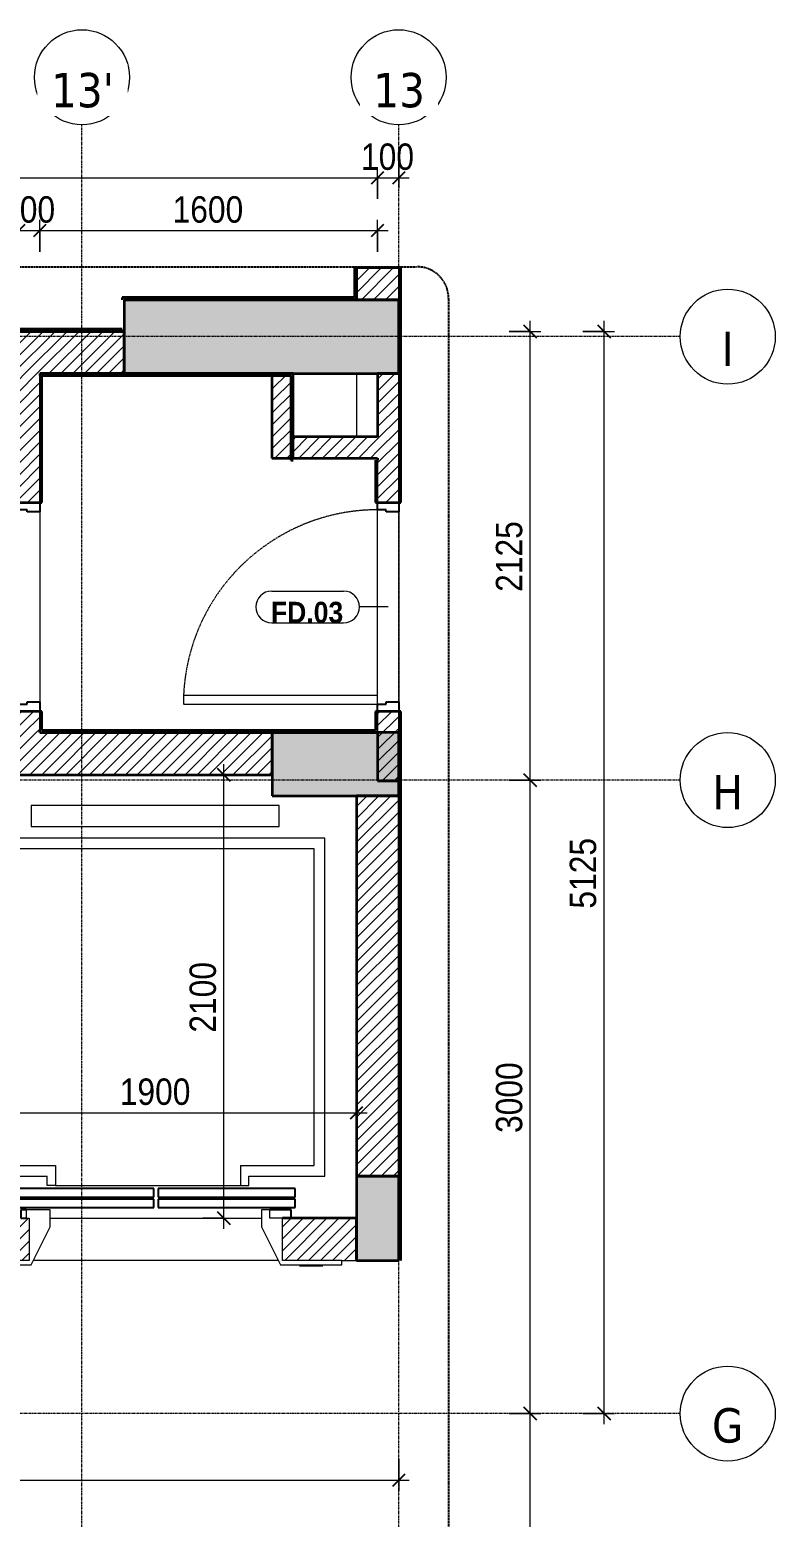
# Model space of a CAD drawing. Header units: millimetres. Extents: x 110757 to 149279, y 2002 to 54990.
# Drawn here: x 123231 to 126762, y 47946 to 54990 of the extents above; entities that cross this region are included whole.
import ezdxf

# ---------------------------------------------------------------- set-up
doc = ezdxf.new("R2010")
doc.units = ezdxf.units.MM
for name, pattern in [('Dash - Tight', [4.5, 3, -1.5]), ('Grid Line', [22.225, 12.7, -3.175, 3.175, -3.175]), ('Hidden', [7.14375, 4.7625, -2.38125])]:
    doc.linetypes.add(name, pattern=pattern)
for name, color, linetype, lineweight in [('0-2', 10, 'Continuous', 5), ('A-ANNO-DIMS', 211, 'Continuous', 9), ('A-ANNO-DIMS-50', 211, 'Continuous', 9), ('A-DETL-GENF-1', 92, 'Dash - Tight', 18), ('A-DETL-GENF-2', 92, 'Hidden', 25), ('A-DOOR', 31, 'Continuous', 18), ('A-DOOR-1', 31, 'Continuous', 25), ('A-DOOR-FRAM', 31, 'Continuous', 25), ('A-DOOR-IDEN', 31, 'Continuous', 9), ('A-FLOR', 192, 'Continuous', 18), ('A-FLOR-1', 250, 'Continuous', 18), ('A-WALL', 113, 'Continuous', 18), ('A-WALL-1', 113, 'Continuous', 35), ('A-WALL-PATT-1', 111, 'Continuous', 18), ('A-WALL-PATT-2', 250, 'Continuous', 18), ('I-WALL-1', 7, 'Continuous', 35), ('I-WALL-2', 2, 'Continuous', 35), ('S-COLS-1', 9, 'Continuous', 5), ('S-COLS-2', 7, 'Continuous', 35), ('S-GRID-1', 1, 'Grid Line', 9), ('S-GRID-IDEN', 1, 'Continuous', 9)]:
    doc.layers.add(name, color=color, linetype=linetype, lineweight=lineweight)
doc.styles.add('Arial_B', font='arialbd.ttf', dxfattribs={"width": 0.9, "height": 100})
doc.styles.add('Tahoma_B', font='tahomabd.ttf', dxfattribs={"height": 162.5})
doc.styles.add('UTM Avo', font='', dxfattribs={"width": 0.9, "height": 125})
doc.styles.get('UTM Avo').set_extended_font_data('UTM Avo')
doc.dimstyles.new('1_Dim_chi_tiet_2_5', dxfattribs={"dimscale": 304.8, "dimtxt": 124.912619, "dimasz": 0.19685, "dimexe": 0.164042, "dimexo": 0.0625, "dimgap": 0.016404, "dimtad": 1, "dimdec": 0, "dimrnd": 5, "dimzin": 0, "dimdsep": 46, "dimtxsty": 'UTM Avo', "dimblk1": 'OBLIQUE', "dimblk2": 'OBLIQUE', "dimsah": 1, "dimcen": 0.09, "dimdle": 0.164042, "dimazin": 0, "dimtfac": 1, "dimtdec": 4, "dimtix": 1, "dimtmove": 0, "dimatfit": 3, "dimfxl": 0.328084, "dimfxlon": 1, "dimtvp": 1, "dimtolj": 1, "dimtzin": 0, "dimarcsym": 2})
pattern_1 = [(45, (0, 0), (-26.516504, 26.516504), [])]
pattern_2 = [(45, (8525.727, 0), (-28.284271, 28.284271), [])]
pattern_3 = [(45, (8525.727, 0), (-26.516504, 26.516504), [])]

# ---------------------------------------------------------------- blocks, each defined once
blk = doc.blocks.new('NCV_TKTC_KET CAU_rvt-2-TKCS_THANG MÁY TM3 - MẶT BẰNG TẦNG 1')
at = {"layer": 'S-COLS-1'}
for points in [[(116452.6, 53361.9), (116452.6, 53711.9), (115152.6, 53711.9), (115152.6, 53361.9), (115925.8, 53361.9)], [(116452.6, 51361.9), (116452.6, 51661.9), (115852.6, 51661.9), (115852.6, 51361.9), (115925.8, 51361.9)], [(116452.6, 49161.9), (116452.6, 49561.9), (116252.6, 49561.9), (116252.6, 49161.9)]]:
    blk.add_hatch(color=256, dxfattribs=at).paths.add_polyline_path(points)
at = {"layer": 'S-COLS-2'}
for p, q in [((116452.6, 53711.9), (115152.6, 53711.9)), ((115152.6, 53711.9), (115152.6, 53361.9)), ((116452.6, 53361.9), (116452.6, 53711.9)), ((115152.6, 53361.9), (116452.6, 53361.9)), ((115852.6, 51661.9), (115852.6, 51361.9)), ((116452.6, 51661.9), (115852.6, 51661.9)), ((116452.6, 51361.9), (116452.6, 51661.9)), ((115852.6, 51361.9), (116452.6, 51361.9)), ((116452.6, 49561.9), (116252.6, 49561.9)), ((116252.6, 49561.9), (116252.6, 49161.9)), ((116452.6, 49161.9), (116452.6, 49561.9)), ((116252.6, 49161.9), (116452.6, 49161.9))]:
    blk.add_line(p, q, dxfattribs=at)
blk = doc.blocks.new('NCV_TKTC_TANG 1_rvt-2-TKCS_THANG MÁY TM3 - MẶT BẰNG TẦNG 1')
at = {"layer": 'A-WALL-PATT-2'}
h = blk.add_hatch(dxfattribs=at)
h.set_pattern_fill('FP_3', color=256, style=0, pattern_type=2)
h.set_pattern_definition(pattern_1)
h.paths.add_polyline_path([(116252.6, 53711.9), (116252.6, 53861.9), (116242.6, 53861.9), (116242.6, 53711.9)])
h = blk.add_hatch(dxfattribs=at)
h.set_pattern_fill('FP_3', color=256, style=0, pattern_type=2)
h.set_pattern_definition(pattern_1)
h.paths.add_polyline_path([(116242.6, 53711.9), (116242.6, 53721.9), (115142.6, 53721.9), (115142.6, 53711.9), (115925.8, 53711.9)])
h = blk.add_hatch(dxfattribs=at)
h.set_pattern_fill('FP_3', color=256, style=0, pattern_type=2)
h.set_pattern_definition(pattern_1)
h.paths.add_polyline_path([(115152.6, 53561.9), (115152.6, 53571.9), (112042.6, 53571.9), (112042.6, 53561.9), (114221.4, 53561.9)])
h = blk.add_hatch(dxfattribs=at)
h.set_pattern_fill('FP_3', color=256, style=0, pattern_type=2)
h.set_pattern_definition(pattern_1)
h.paths.add_polyline_path([(112042.6, 53511.9), (112042.6, 53521.9), (111852.6, 53521.9), (111852.6, 53511.9)])
at = {"layer": 'A-FLOR-1'}
for p, q in [((116252.6, 53861.9), (116252.6, 53867.8)), ((112052.6, 53511.9), (112052.6, 53561.9))]:
    blk.add_line(p, q, dxfattribs=at)
at = {"layer": 'I-WALL-1'}
for p, q in [((116252.6, 53861.9), (116242.6, 53861.9)), ((116242.6, 53861.9), (116242.6, 53721.9)), ((116252.6, 53711.9), (116252.6, 53861.9)), ((116242.6, 53721.9), (115142.6, 53721.9)), ((115142.6, 53721.9), (115142.6, 53711.9)), ((115152.6, 53711.9), (116242.6, 53711.9)), ((116242.6, 53711.9), (116252.6, 53711.9)), ((115142.6, 53571.9), (112042.6, 53571.9)), ((112042.6, 53571.9), (112042.6, 53561.9)), ((112052.6, 53561.9), (115152.6, 53561.9)), ((115152.6, 53561.9), (115152.6, 53571.9)), ((112042.6, 53521.9), (111852.6, 53521.9)), ((111852.6, 53511.9), (112042.6, 53511.9))]:
    blk.add_line(p, q, dxfattribs=at)
blk = doc.blocks.new('FD_05 - FD_05-1000x2200mm-835433-TKCS_THANG MÁY TM3 - MẶT BẰNG TẦNG 1')
at = {"layer": 'A-DOOR-FRAM'}
for p, q in [((539.1, 100), (545, 100)), ((545, 100), (545, -100)), ((545, -100), (539.1, -100))]:
    blk.add_line(p, q, dxfattribs=at)
blk = doc.blocks.new('FD_02 - FD_03 - FD_03-KY THUAT-900x2200mm-801877-TKCS_THANG MÁY TM3 - MẶT BẰNG TẦNG 1')
at = {"layer": 'A-DETL-GENF-1'}
for p, q in [((460, -50), (420, -50)), ((420, -50), (420, -970)), ((460, -970), (460, -50)), ((420, -970), (460, -970))]:
    blk.add_line(p, q, dxfattribs=at)
blk.add_arc((460, -50), 920, 180, 267.50809, dxfattribs=at)
at = {"layer": 'A-DOOR-FRAM'}
for p, q in [((-495, 50), (-450, 50)), ((-495, -50), (-495, 50)), ((-450, 50), (-450, -10)), ((450, 50), (495, 50)), ((450, -10), (450, 50)), ((495, 50), (495, -50)), ((-460, -50), (-495, -50)), ((-450, -10), (-460, -10)), ((-460, -10), (-460, -50)), ((460, -10), (450, -10)), ((460, -50), (460, -10)), ((495, -50), (460, -50))]:
    blk.add_line(p, q, dxfattribs=at)
blk = doc.blocks.new('Thang may HIEN - Dài x Rộng - 2000x2000-2402764-TKCS_THANG MÁY TM3 - MẶT BẰNG TẦNG 1')
at = {"layer": 'A-DOOR'}
for p, q in [((-590, 120), (-880, 120)), ((-880, 120), (-880, 100)), ((-880, 100), (-600, 100)), ((-600, 100), (-600, -100)), ((-500, -60), (-590, 120)), ((590, 120), (500, -60)), ((880, 120), (590, 120)), ((600, -100), (600, 100)), ((600, 100), (880, 100)), ((880, 100), (880, 120)), ((-500, -140), (-500, -60)), ((500, -60), (500, -140)), ((-600, -100), (-540, -100)), ((-540, -100), (-540, -140)), ((-540, -140), (-500, -140)), ((500, -140), (615, -140)), ((615, -100), (600, -100)), ((615, -140), (615, -100)), ((-660, -190.4), (-660, -150.4)), ((-660, -150.4), (-10, -150.4)), ((-10, -190.4), (-660, -190.4)), ((-10, -200.4), (-660, -200.4)), ((-660, -200.4), (-660, -240.4)), ((-10, -150.4), (-10, -190.4)), ((-10, -240.4), (-10, -200.4)), ((660, -150.4), (10, -150.4)), ((10, -150.4), (10, -190.4)), ((10, -190.4), (660, -190.4)), ((10, -200.4), (10, -240.4)), ((660, -200.4), (10, -200.4)), ((660, -190.4), (660, -150.4)), ((660, -240.4), (660, -200.4)), ((-660, -240.4), (-10, -240.4)), ((-440, -255), (-440, -300)), ((-400, -255), (-440, -255)), ((475, -255), (-400, -255)), ((-400, -350), (-400, -255)), ((10, -240.4), (660, -240.4)), ((475, -255), (515, -255)), ((475, -350), (475, -255)), ((515, -255), (515, -300)), ((-440, -300), (-800, -300)), ((-800, -300), (-800, -1900)), ((-400, -350), (-750, -350)), ((-750, -350), (-750, -1850)), ((750, -350), (475, -350)), ((800, -300), (515, -300)), ((750, -1850), (750, -350)), ((800, -1900), (800, -300)), ((-800, -1900), (800, -1900)), ((-750, -1850), (750, -1850)), ((590.8, -1955.4), (-584.2, -1955.4)), ((-584.2, -1955.4), (-584.2, -2055.4)), ((590.8, -2055.4), (590.8, -1955.4)), ((-584.2, -2055.4), (590.8, -2055.4))]:
    blk.add_line(p, q, dxfattribs=at)
at = {"layer": 'A-DOOR-1'}
for p, q in [((-680, 124), (-790, 124)), ((-790, 124), (-790, 120)), ((-680, 120), (-680, 124)), ((-600, -100), (-640, -100)), ((-640, -100), (-640, -140)), ((-640, -140), (-540, -140)), ((640, -100), (615, -100)), ((615, -140), (640, -140)), ((640, -140), (640, -100)), ((-10, -150.4), (-660, -150.4)), ((-660, -150.4), (-660, -190.4)), ((-660, -190.4), (-10, -190.4)), ((-10, -200.4), (-660, -200.4)), ((-660, -200.4), (-660, -240.4)), ((-10, -190.4), (-10, -150.4)), ((-10, -240.4), (-10, -200.4)), ((10, -150.4), (10, -190.4)), ((660, -150.4), (10, -150.4)), ((10, -190.4), (660, -190.4)), ((10, -200.4), (10, -240.4)), ((660, -200.4), (10, -200.4)), ((660, -190.4), (660, -150.4)), ((660, -240.4), (660, -200.4)), ((-660, -240.4), (-10, -240.4)), ((10, -240.4), (660, -240.4))]:
    blk.add_line(p, q, dxfattribs=at)
blk = doc.blocks.new('BORDER VIEW - BORDER VIEW-2485195-TKCS_THANG MÁY TM3 - MẶT BẰNG TẦNG 1')
at = {"layer": 'A-DETL-GENF-2'}
for p, q in [((150, 9830.9), (4686.4, 9830.9)), ((4836.4, 9680.9), (4836.4, 150))]:
    blk.add_line(p, q, dxfattribs=at)
blk.add_arc((4686.4, 9680.9), 150, 360, 90, dxfattribs=at)
blk = doc.blocks.new('Grid - M_Grid Head - Circle-353313-TKCS_THANG MÁY TM3 - MẶT BẰNG TẦNG 1')
at = {"layer": 'S-GRID-IDEN'}
blk.add_circle((0, 0), 4.5, dxfattribs=at)
blk = doc.blocks.new('DIMBLOCK35-TKCS_THANG MÁY TM3 - MẶT BẰNG TẦNG 1')
at = {"layer": 'A-ANNO-DIMS-50', "lineweight": 25}
for p, q in [((125600.9, 48436.9), (125570.9, 48466.9)), ((125600.9, 48436.9), (125630.9, 48406.9)), ((125600.9, 44536.9), (125570.9, 44566.9)), ((125600.9, 44536.9), (125630.9, 44506.9))]:
    blk.add_line(p, q, dxfattribs=at)
at = {"layer": 'A-ANNO-DIMS-50'}
for p, q in [((125500.9, 48436.9), (125650.9, 48436.9)), ((125600.9, 48436.9), (125500.9, 48436.9)), ((125600.9, 44486.9), (125600.9, 48436.9)), ((125500.9, 44536.9), (125650.9, 44536.9)), ((125600.9, 44536.9), (125500.9, 44536.9))]:
    blk.add_line(p, q, dxfattribs=at)
at = {"layer": 'A-ANNO-DIMS-50', "color": 0, "insert": (125438.5, 46315.8), "char_height": 125, "width": 410.824, "attachment_point": 1, "rotation": 90, "line_spacing_factor": 1.110334, "style": 'UTM Avo'}
blk.add_mtext('3900', dxfattribs=at)
blk = doc.blocks.new('_Oblique')
at = {"color": 0, "linetype": 'ByBlock', "lineweight": -2}
blk.add_line((-0.5, -0.5), (0.5, 0.5), dxfattribs=at)
blk = doc.blocks.new('DIMBLOCK36-TKCS_THANG MÁY TM3 - MẶT BẰNG TẦNG 1')
at = {"layer": 'A-ANNO-DIMS-50'}
for p, q in [((125500.9, 51436.9), (125650.9, 51436.9)), ((125600.9, 51436.9), (125500.9, 51436.9)), ((125600.9, 48436.9), (125600.9, 51436.9)), ((125500.9, 48436.9), (125650.9, 48436.9)), ((125600.9, 48436.9), (125500.9, 48436.9))]:
    blk.add_line(p, q, dxfattribs=at)
at = {"layer": 'A-ANNO-DIMS-50', "lineweight": 25}
for p, q in [((125600.9, 51436.9), (125570.9, 51466.9)), ((125600.9, 51436.9), (125630.9, 51406.9)), ((125600.9, 48436.9), (125570.9, 48466.9)), ((125600.9, 48436.9), (125630.9, 48406.9))]:
    blk.add_line(p, q, dxfattribs=at)
at = {"layer": 'A-ANNO-DIMS-50', "color": 0, "insert": (125438.5, 49765.8), "char_height": 125, "width": 410.824, "attachment_point": 1, "rotation": 90, "line_spacing_factor": 1.110334, "style": 'UTM Avo'}
blk.add_mtext('3000', dxfattribs=at)
blk = doc.blocks.new('DIMBLOCK37-TKCS_THANG MÁY TM3 - MẶT BẰNG TẦNG 1')
at = {"layer": 'A-ANNO-DIMS-50'}
for p, q in [((125600.9, 51436.9), (125600.9, 53611.9)), ((125500.9, 53561.9), (125650.9, 53561.9)), ((125600.9, 53561.9), (125500.9, 53561.9)), ((125500.9, 51436.9), (125650.9, 51436.9)), ((125600.9, 51436.9), (125500.9, 51436.9))]:
    blk.add_line(p, q, dxfattribs=at)
at = {"layer": 'A-ANNO-DIMS-50', "lineweight": 25}
for p, q in [((125600.9, 53561.9), (125570.9, 53591.9)), ((125600.9, 53561.9), (125630.9, 53531.9)), ((125600.9, 51436.9), (125570.9, 51466.9)), ((125600.9, 51436.9), (125630.9, 51406.9))]:
    blk.add_line(p, q, dxfattribs=at)
at = {"layer": 'A-ANNO-DIMS-50', "color": 0, "insert": (125438.5, 52328.3), "char_height": 125, "width": 410.824, "attachment_point": 1, "rotation": 90, "line_spacing_factor": 1.110334, "style": 'UTM Avo'}
blk.add_mtext('2125', dxfattribs=at)
blk = doc.blocks.new('DIMBLOCK38-TKCS_THANG MÁY TM3 - MẶT BẰNG TẦNG 1')
at = {"layer": 'A-ANNO-DIMS-50'}
for p, q in [((125950.9, 48386.9), (125950.9, 53611.9)), ((125850.9, 53561.9), (126000.9, 53561.9)), ((125950.9, 53561.9), (125850.9, 53561.9)), ((125850.9, 48436.9), (126000.9, 48436.9)), ((125950.9, 48436.9), (125850.9, 48436.9))]:
    blk.add_line(p, q, dxfattribs=at)
at = {"layer": 'A-ANNO-DIMS-50', "lineweight": 25}
for p, q in [((125950.9, 53561.9), (125920.9, 53591.9)), ((125950.9, 53561.9), (125980.9, 53531.9)), ((125950.9, 48436.9), (125920.9, 48466.9)), ((125950.9, 48436.9), (125980.9, 48406.9))]:
    blk.add_line(p, q, dxfattribs=at)
at = {"layer": 'A-ANNO-DIMS-50', "color": 0, "insert": (125788.5, 50828.3), "char_height": 125, "width": 410.824, "attachment_point": 1, "rotation": 90, "line_spacing_factor": 1.110334, "style": 'UTM Avo'}
blk.add_mtext('5125', dxfattribs=at)
blk = doc.blocks.new('DIMBLOCK43-TKCS_THANG MÁY TM3 - MẶT BẰNG TẦNG 1')
at = {"layer": 'A-ANNO-DIMS-50'}
for p, q in [((120578.4, 48221.4), (120578.4, 48071.4)), ((120578.4, 48121.4), (120578.4, 48221.4)), ((124978.3, 48221.4), (124978.3, 48071.4)), ((124978.3, 48121.4), (124978.3, 48221.4)), ((120528.4, 48121.4), (125028.3, 48121.4))]:
    blk.add_line(p, q, dxfattribs=at)
at = {"layer": 'A-ANNO-DIMS-50', "lineweight": 25}
for p, q in [((120578.4, 48121.4), (120548.4, 48091.4)), ((120578.4, 48121.4), (120608.4, 48151.4)), ((124978.3, 48121.4), (124948.3, 48091.4)), ((124978.3, 48121.4), (125008.3, 48151.4))]:
    blk.add_line(p, q, dxfattribs=at)
at = {"layer": 'A-ANNO-DIMS-50', "color": 0, "insert": (122607.2, 48283.8), "char_height": 125, "width": 410.824, "attachment_point": 1, "line_spacing_factor": 1.110334, "style": 'UTM Avo'}
blk.add_mtext('4400', dxfattribs=at)
blk = doc.blocks.new('STN_Door Tag - STN_Door Tag-1788670-TKCS_THANG MÁY TM3 - MẶT BẰNG TẦNG 1')
at = {"layer": 'A-DOOR-IDEN'}
for p, q in [((-3.37, 1.49), (3.43, 1.49)), ((-3.37, -1.52), (3.43, -1.52))]:
    blk.add_line(p, q, dxfattribs=at)
for centre, start, end in [((-3.37, -0.01), 90, 270), ((3.43, -0.01), 270, 90)]:
    blk.add_arc(centre, 1.51, start, end, dxfattribs=at)
blk = doc.blocks.new('DIMBLOCK45-TKCS_THANG MÁY TM3 - MẶT BẰNG TẦNG 1')
at = {"layer": 'A-ANNO-DIMS-50'}
for p, q in [((122878.3, 49961.6), (122878.3, 49811.6)), ((122878.3, 49861.6), (122878.3, 49961.6)), ((124778.4, 49961.6), (124778.4, 49811.6)), ((124778.4, 49861.6), (124778.4, 49961.6)), ((122828.3, 49861.6), (124828.4, 49861.6))]:
    blk.add_line(p, q, dxfattribs=at)
at = {"layer": 'A-ANNO-DIMS-50', "lineweight": 25}
for p, q in [((122878.3, 49861.6), (122908.3, 49891.6)), ((124778.4, 49861.6), (124808.4, 49891.6)), ((122878.3, 49861.6), (122848.3, 49831.6)), ((124778.4, 49861.6), (124748.4, 49831.6))]:
    blk.add_line(p, q, dxfattribs=at)
at = {"layer": 'A-ANNO-DIMS-50', "color": 0, "insert": (123657.2, 50024), "char_height": 125, "width": 410.824, "attachment_point": 1, "line_spacing_factor": 1.110334, "style": 'UTM Avo'}
blk.add_mtext('1900', dxfattribs=at)
blk = doc.blocks.new('DIMBLOCK47-TKCS_THANG MÁY TM3 - MẶT BẰNG TẦNG 1')
at = {"layer": 'A-ANNO-DIMS-50'}
for p, q in [((120778.4, 54189.2), (120778.4, 54339.2)), ((124878.4, 54189.2), (124878.4, 54339.2)), ((120778.4, 54289.2), (124878.4, 54289.2)), ((120778.4, 54289.2), (120778.4, 54189.2)), ((124878.4, 54289.2), (124878.4, 54189.2))]:
    blk.add_line(p, q, dxfattribs=at)
at = {"layer": 'A-ANNO-DIMS-50', "lineweight": 25}
for p, q in [((120778.4, 54289.2), (120808.4, 54319.2)), ((124878.4, 54289.2), (124908.4, 54319.2)), ((120778.4, 54289.2), (120748.4, 54259.2)), ((124878.4, 54289.2), (124848.4, 54259.2))]:
    blk.add_line(p, q, dxfattribs=at)
at = {"layer": 'A-ANNO-DIMS-50', "color": 0, "insert": (122657.2, 54451.6), "char_height": 125, "width": 410.824, "attachment_point": 1, "line_spacing_factor": 1.110334, "style": 'UTM Avo'}
blk.add_mtext('4100', dxfattribs=at)
blk = doc.blocks.new('DIMBLOCK48-TKCS_THANG MÁY TM3 - MẶT BẰNG TẦNG 1')
at = {"layer": 'A-ANNO-DIMS-50'}
for p, q in [((124978.3, 54389.2), (124978.3, 54239.2)), ((124978.3, 54289.2), (124978.3, 54389.2)), ((124878.4, 54189.2), (124878.4, 54339.2)), ((124878.4, 54289.2), (125028.3, 54289.2)), ((124878.4, 54289.2), (124878.4, 54189.2))]:
    blk.add_line(p, q, dxfattribs=at)
at = {"layer": 'A-ANNO-DIMS-50', "lineweight": 25}
for p, q in [((124878.4, 54289.2), (124908.4, 54319.2)), ((124978.3, 54289.2), (125008.3, 54319.2)), ((124878.4, 54289.2), (124848.4, 54259.2)), ((124978.3, 54289.2), (124948.3, 54259.2))]:
    blk.add_line(p, q, dxfattribs=at)
at = {"layer": 'A-ANNO-DIMS-50', "color": 0, "insert": (124799.9, 54451.6), "char_height": 125, "width": 308.118, "attachment_point": 1, "line_spacing_factor": 1.110334, "style": 'UTM Avo'}
blk.add_mtext('100', dxfattribs=at)
blk = doc.blocks.new('DIMBLOCK51-TKCS_THANG MÁY TM3 - MẶT BẰNG TẦNG 1')
at = {"layer": 'A-ANNO-DIMS-50', "lineweight": 25}
for p, q in [((124150, 51461.9), (124120, 51491.9)), ((124150, 51461.9), (124180, 51431.9)), ((124150, 49361.9), (124120, 49391.9)), ((124150, 49361.9), (124180, 49331.9))]:
    blk.add_line(p, q, dxfattribs=at)
at = {"layer": 'A-ANNO-DIMS-50'}
for p, q in [((124150, 49311.9), (124150, 51511.9)), ((124050, 51461.9), (124200, 51461.9)), ((124150, 51461.9), (124050, 51461.9)), ((124050, 49361.9), (124200, 49361.9)), ((124150, 49361.9), (124050, 49361.9))]:
    blk.add_line(p, q, dxfattribs=at)
at = {"layer": 'A-ANNO-DIMS-50', "color": 0, "insert": (123987.7, 50240.8), "char_height": 125, "width": 410.824, "attachment_point": 1, "rotation": 90, "line_spacing_factor": 1.110334, "style": 'UTM Avo'}
blk.add_mtext('2100', dxfattribs=at)
blk = doc.blocks.new('DIMBLOCK55-TKCS_THANG MÁY TM3 - MẶT BẰNG TẦNG 1')
at = {"layer": 'A-ANNO-DIMS-50', "lineweight": 25}
for p, q in [((123178.4, 54039.2), (123148.4, 54009.2)), ((123178.4, 54039.2), (123208.4, 54069.2)), ((123278.4, 54039.2), (123248.4, 54009.2)), ((123278.4, 54039.2), (123308.4, 54069.2))]:
    blk.add_line(p, q, dxfattribs=at)
at = {"layer": 'A-ANNO-DIMS-50'}
for p, q in [((123178.4, 53939.2), (123178.4, 54089.2)), ((123178.4, 54039.2), (123278.4, 54039.2)), ((123178.4, 54039.2), (123178.4, 53939.2)), ((123278.4, 53939.2), (123278.4, 54089.2)), ((123278.4, 54039.2), (123278.4, 53939.2))]:
    blk.add_line(p, q, dxfattribs=at)
at = {"layer": 'A-ANNO-DIMS-50', "color": 0, "insert": (123100, 54201.6), "char_height": 125, "width": 308.118, "attachment_point": 1, "line_spacing_factor": 1.110334, "style": 'UTM Avo'}
blk.add_mtext('100', dxfattribs=at)
blk = doc.blocks.new('DIMBLOCK56-TKCS_THANG MÁY TM3 - MẶT BẰNG TẦNG 1')
at = {"layer": 'A-ANNO-DIMS-50', "lineweight": 25}
for p, q in [((123278.4, 54039.2), (123248.4, 54009.2)), ((123278.4, 54039.2), (123308.4, 54069.2)), ((124878.4, 54039.2), (124848.4, 54009.2)), ((124878.4, 54039.2), (124908.4, 54069.2))]:
    blk.add_line(p, q, dxfattribs=at)
at = {"layer": 'A-ANNO-DIMS-50'}
for p, q in [((123278.4, 53939.2), (123278.4, 54089.2)), ((123278.4, 54039.2), (124928.4, 54039.2)), ((123278.4, 54039.2), (123278.4, 53939.2)), ((124878.4, 53939.2), (124878.4, 54089.2)), ((124878.4, 54039.2), (124878.4, 53939.2))]:
    blk.add_line(p, q, dxfattribs=at)
at = {"layer": 'A-ANNO-DIMS-50', "color": 0, "insert": (123907.2, 54201.6), "char_height": 125, "width": 410.824, "attachment_point": 1, "line_spacing_factor": 1.110334, "style": 'UTM Avo'}
blk.add_mtext('1600', dxfattribs=at)

msp = doc.modelspace()

# ---------------------------------------------------------------- hatches: boundary and pattern name
at = {"layer": 'A-WALL-PATT-1'}
h = msp.add_hatch(dxfattribs=at)
h.set_pattern_fill('FP_1', color=256, style=0, pattern_type=2)
h.set_pattern_definition(pattern_2)
h.paths.add_polyline_path([(124978.4, 53711.9), (124978.4, 53861.9), (124778.4, 53861.9), (124778.4, 53711.9)])
h = msp.add_hatch(dxfattribs=at)
h.set_pattern_fill('FP_3', color=256, style=0, pattern_type=2)
h.set_pattern_definition(pattern_3)
h.paths.add_polyline_path([(124988.4, 49161.9), (124988.4, 51761.9), (124978.4, 51761.9), (124978.4, 49161.9)])
h.paths.add_polyline_path([(124988.4, 52751.9), (124988.4, 53861.9), (124978.4, 53861.9), (124978.4, 52751.9)])
h = msp.add_hatch(dxfattribs=at)
h.set_pattern_fill('FP_1', color=256, style=0, pattern_type=2)
h.set_pattern_definition(pattern_2)
h.paths.add_polyline_path([(123278.4, 53361.9), (123678.4, 53361.9), (123678.4, 53561.9), (120978.3, 53561.9), (120978.3, 53361.9), (123178.4, 53361.9)])
h = msp.add_hatch(dxfattribs=at)
h.set_pattern_fill('FP_1', color=256, style=0, pattern_type=2)
h.set_pattern_definition(pattern_2)
h.paths.add_polyline_path([(123278.4, 51661.9), (123278.4, 51761.9), (123178.4, 51761.9), (123178.4, 51661.9)])
h.paths.add_polyline_path([(123178.4, 52751.9), (123278.4, 52751.9), (123278.4, 53361.9), (123178.4, 53361.9), (123178.4, 53352.3)])
h = msp.add_hatch(dxfattribs=at)
h.set_pattern_fill('FP_3', color=256, style=0, pattern_type=2)
h.set_pattern_definition(pattern_3)
h.paths.add_polyline_path([(124468.2, 53352.3), (124478.2, 53352.3), (124478.2, 53362.3), (123278.4, 53362.3), (123278.4, 53352.3), (124451.5, 53352.3)])
h = msp.add_hatch(dxfattribs=at)
h.set_pattern_fill('FP_3', color=256, style=0, pattern_type=2)
h.set_pattern_definition(pattern_3)
h.paths.add_polyline_path([(123288.4, 51671.9), (123288.4, 51761.9), (123278.4, 51761.9), (123278.4, 51671.9)])
h.paths.add_polyline_path([(123278.4, 52751.9), (123288.4, 52751.9), (123288.4, 53352.3), (123278.4, 53352.3)])
h = msp.add_hatch(dxfattribs=at)
h.set_pattern_fill('FP_1', color=256, style=0, pattern_type=2)
h.set_pattern_definition(pattern_2)
h.paths.add_polyline_path([(124478.2, 52961.9), (124478.2, 53361.9), (124378.2, 53361.9), (124378.2, 52961.9), (124451.5, 52961.9)])
h = msp.add_hatch(dxfattribs=at)
h.set_pattern_fill('FP_3', color=256, style=0, pattern_type=2)
h.set_pattern_definition(pattern_3)
h.paths.add_polyline_path([(124478.2, 52951.9), (124478.2, 53352.3), (124468.2, 53352.3), (124468.2, 52951.9)])
h = msp.add_hatch(dxfattribs=at)
h.set_pattern_fill('FP_1', color=256, style=0, pattern_type=2)
h.set_pattern_definition(pattern_2)
h.paths.add_polyline_path([(124878.4, 51433.7), (124978.4, 51433.7), (124978.4, 51761.9), (124878.4, 51761.9), (124878.4, 51661.9)])
h.paths.add_polyline_path([(124978.4, 52751.9), (124978.4, 53361.9), (124878.4, 53361.9), (124878.4, 52751.9)])
h = msp.add_hatch(dxfattribs=at)
h.set_pattern_fill('FP_1', color=256, style=0, pattern_type=2)
h.set_pattern_definition(pattern_2)
h.paths.add_polyline_path([(124878.4, 52961.9), (124878.4, 53061.9), (124478.2, 53061.9), (124478.2, 52961.9)])
h = msp.add_hatch(dxfattribs=at)
h.set_pattern_fill('FP_3', color=256, style=0, pattern_type=2)
h.set_pattern_definition(pattern_3)
h.paths.add_polyline_path([(124878.2, 51661.9), (124878.2, 51761.9), (124868.2, 51761.9), (124868.2, 51661.9)])
h.paths.add_polyline_path([(124878.2, 52751.9), (124878.2, 52951.9), (124868.2, 52951.9), (124868.2, 52751.9)])
h = msp.add_hatch(dxfattribs=at)
h.set_pattern_fill('FP_1', color=256, style=0, pattern_type=2)
h.set_pattern_definition(pattern_2)
h.paths.add_polyline_path([(124378.3, 51461.9), (124378.3, 51661.9), (122878.3, 51661.9), (122878.3, 51461.9)])
h = msp.add_hatch(dxfattribs=at)
h.set_pattern_fill('FP_3', color=256, style=0, pattern_type=2)
h.set_pattern_definition(pattern_3)
h.paths.add_polyline_path([(123278.4, 51661.9), (124868.2, 51661.9), (124868.2, 51671.9), (123278.4, 51671.9)])
h = msp.add_hatch(dxfattribs=at)
h.set_pattern_fill('FP_1', color=256, style=0, pattern_type=2)
h.set_pattern_definition(pattern_2)
h.paths.add_polyline_path([(124978.4, 49561.9), (124978.4, 51361.9), (124778.4, 51361.9), (124778.4, 49561.9)])
h = msp.add_hatch(dxfattribs=at)
h.set_pattern_fill('FP_1', color=256, style=0, pattern_type=2)
h.set_pattern_definition(pattern_2)
h.paths.add_polyline_path([(124708.3, 49161.9), (124778.3, 49161.9), (124778.3, 49361.9), (124428.3, 49361.9), (124428.3, 49161.9), (124451.5, 49161.9)])
h.paths.add_polyline_path([(123228.3, 49161.9), (123228.3, 49361.9), (122878.3, 49361.9), (122878.3, 49161.9), (122948.3, 49161.9)])

# ---------------------------------------------------------------- linework, layer by layer
at = {"layer": 'A-DOOR-IDEN'}
msp.add_line((124928.4, 52256.9), (124792.4, 52256.9), dxfattribs=at)
at = {"layer": 'A-FLOR'}
msp.add_line((124778.3, 53361.9), (124778.3, 53061.9), dxfattribs=at)
at = {"layer": 'A-WALL'}
for p, q in [((124978.4, 53711.9), (124978.4, 53861.9)), ((124978.4, 53861.9), (124978.4, 53711.9)), ((123278.4, 52751.9), (123278.4, 53352.3)), ((124978.4, 52751.9), (124978.4, 53361.9)), ((124878.2, 52751.9), (124878.2, 52951.9)), ((124878.4, 52951.9), (124878.4, 52751.9)), ((123278.4, 52706.9), (123278.4, 51806.9)), ((124878.4, 51796.9), (124878.4, 52716.9)), ((124978.4, 52706.9), (124978.4, 51806.9)), ((123278.4, 51671.9), (123278.4, 51761.9)), ((124878.2, 51661.9), (124878.2, 51761.9)), ((124878.4, 51761.9), (124878.4, 51661.9)), ((124978.4, 51433.7), (124978.4, 51761.9)), ((123328.3, 49361.9), (124328.3, 49361.9)), ((124408.3, 49161.9), (123248.3, 49161.9)), ((124708.3, 49161.9), (124778.3, 49161.9))]:
    msp.add_line(p, q, dxfattribs=at)
at = {"layer": 'A-WALL-1'}
for p, q in [((124778.4, 53861.9), (124778.4, 53711.9)), ((124978.4, 53861.9), (124778.4, 53861.9)), ((124778.4, 53711.9), (124978.4, 53711.9)), ((123678.4, 53561.9), (120978.3, 53561.9)), ((123678.4, 53361.9), (123678.4, 53561.9)), ((123278.4, 53361.9), (123678.4, 53361.9)), ((124378.2, 53361.9), (124378.2, 52961.9)), ((124478.2, 53361.9), (124378.2, 53361.9)), ((124878.4, 53361.9), (124878.4, 53061.9)), ((124978.4, 53361.9), (124878.4, 53361.9)), ((124878.4, 53061.9), (124478.2, 53061.9)), ((124378.2, 52961.9), (124878.4, 52961.9)), ((124878.4, 52961.9), (124878.4, 52951.9)), ((123178.4, 52751.9), (123278.4, 52751.9)), ((124878.4, 52751.9), (124978.4, 52751.9)), ((123278.4, 51761.9), (123178.4, 51761.9)), ((124978.4, 51761.9), (124878.4, 51761.9)), ((123278.4, 51661.9), (123278.4, 51671.9)), ((124378.3, 51461.9), (124378.3, 51661.9)), ((124878.4, 51661.9), (124878.4, 51433.7)), ((122878.3, 51461.9), (124378.3, 51461.9)), ((124878.4, 51433.7), (124978.4, 51433.7)), ((124778.4, 51361.9), (124778.4, 49561.9)), ((124978.4, 51361.9), (124778.4, 51361.9)), ((124778.4, 49561.9), (124978.4, 49561.9)), ((124778.3, 49361.9), (124428.3, 49361.9)), ((124778.3, 49161.9), (124778.3, 49361.9))]:
    msp.add_line(p, q, dxfattribs=at)
at = {"layer": 'I-WALL-2'}
for p, q in [((124988.4, 53861.9), (124978.4, 53861.9)), ((124988.4, 52751.9), (124988.4, 53861.9)), ((124978.4, 53711.9), (124978.4, 53361.9)), ((124478.2, 53362.3), (123278.4, 53362.3)), ((123278.4, 53362.3), (123278.4, 53352.3)), ((123288.4, 53352.3), (124468.2, 53352.3)), ((123288.4, 52751.9), (123288.4, 53352.3)), ((124468.2, 53352.3), (124468.2, 52951.9)), ((124478.2, 52961.9), (124478.2, 53362.3)), ((124468.2, 52951.9), (124478.2, 52951.9)), ((124868.2, 52951.9), (124868.2, 52751.9)), ((123278.4, 52751.9), (123288.4, 52751.9)), ((124868.2, 52751.9), (124878.2, 52751.9)), ((124978.4, 52751.9), (124988.4, 52751.9)), ((123288.4, 51761.9), (123278.4, 51761.9)), ((123288.4, 51671.9), (123288.4, 51761.9)), ((124868.2, 51761.9), (124868.2, 51671.9)), ((124878.2, 51761.9), (124868.2, 51761.9)), ((124988.4, 51761.9), (124978.4, 51761.9)), ((124988.4, 49161.9), (124988.4, 51761.9)), ((123278.4, 51661.9), (124868.2, 51661.9)), ((124868.2, 51671.9), (123288.4, 51671.9)), ((124868.2, 51661.9), (124878.2, 51661.9)), ((124978.4, 51433.7), (124978.4, 49161.9))]:
    msp.add_line(p, q, dxfattribs=at)
at = {"layer": 'S-GRID-1'}
for p, q in [((123478.3, 53290.1), (123478.3, 54540.1)), ((124978.3, 53290.1), (124978.3, 54540.1)), ((125061.9, 53536.9), (120695.2, 53536.9)), ((126311.9, 53536.9), (125061.9, 53536.9)), ((123478.3, 44161.5), (123478.3, 53290.1)), ((124978.3, 44161.5), (124978.3, 53290.1)), ((125061.9, 51436.9), (120695.2, 51436.9)), ((126311.9, 51436.9), (125061.9, 51436.9)), ((125061.9, 48436.9), (120695.2, 48436.9)), ((126311.9, 48436.9), (125061.9, 48436.9))]:
    msp.add_line(p, q, dxfattribs=at)

# ---------------------------------------------------------------- block references
at = {"layer": '0-2'}
for name in ['NCV_TKTC_TANG 1_rvt-2-TKCS_THANG MÁY TM3 - MẶT BẰNG TẦNG 1', 'NCV_TKTC_KET CAU_rvt-2-TKCS_THANG MÁY TM3 - MẶT BẰNG TẦNG 1']:
    msp.add_blockref(name, (8525.7, 0), dxfattribs=at)
at = {"layer": 'A-DETL-GENF-1'}
msp.add_blockref('BORDER VIEW - BORDER VIEW-2485195-TKCS_THANG MÁY TM3 - MẶT BẰNG TẦNG 1', (120378.4, 44036.9), dxfattribs=at)
at = {"layer": 'A-DOOR'}
for name, p, rotation in [('FD_05 - FD_05-1000x2200mm-835433-TKCS_THANG MÁY TM3 - MẶT BẰNG TẦNG 1', (124878.4, 54406.9), 269.9999999999999), ('FD_02 - FD_03 - FD_03-KY THUAT-900x2200mm-801877-TKCS_THANG MÁY TM3 - MẶT BẰNG TẦNG 1', (123228.4, 52256.9), 270), ('FD_02 - FD_03 - FD_03-KY THUAT-900x2200mm-801877-TKCS_THANG MÁY TM3 - MẶT BẰNG TẦNG 1', (124928.4, 52256.9), 270), ('Thang may HIEN - Dài x Rộng - 2000x2000-2402764-TKCS_THANG MÁY TM3 - MẶT BẰNG TẦNG 1', (123828.3, 49261.9), 180)]:
    msp.add_blockref(name, p, dxfattribs=dict(at, rotation=rotation))
at = {"layer": 'A-DOOR-IDEN', "xscale": 49.99999999999998, "yscale": 49.99999999999998, "zscale": 49.99999999999998}
msp.add_blockref('STN_Door Tag - STN_Door Tag-1788670-TKCS_THANG MÁY TM3 - MẶT BẰNG TẦNG 1', (124545.4, 52257.2), dxfattribs=at)
at = {"layer": 'S-GRID-IDEN', "xscale": 49.99999999999998, "yscale": 49.99999999999998, "zscale": 49.99999999999998}
for p in [(123478.3, 54765.1), (124978.3, 54765.1)]:
    msp.add_blockref('Grid - M_Grid Head - Circle-353313-TKCS_THANG MÁY TM3 - MẶT BẰNG TẦNG 1', p, dxfattribs=at)
at = {"layer": 'S-GRID-IDEN', "xscale": 49.99999999999998, "yscale": 49.99999999999998, "zscale": 49.99999999999998, "rotation": 89.99999999999986}
for p in [(126536.9, 53536.9), (126536.9, 51436.9), (126536.9, 48436.9)]:
    msp.add_blockref('Grid - M_Grid Head - Circle-353313-TKCS_THANG MÁY TM3 - MẶT BẰNG TẦNG 1', p, dxfattribs=at)

# ---------------------------------------------------------------- texts
at = {"layer": 'A-DOOR-IDEN', "insert": (124544.3, 52230.5), "char_height": 100, "width": 351.45, "attachment_point": 5, "line_spacing_factor": 0.936439, "style": 'Arial_B'}
msp.add_mtext('\\pt2.25,4.5,6.75,9,11.25,13.5,15.75,18,20.25,22.5,24.75,27,29.25,31.5,33.75,36,38.25,40.5,42.75,45,47.25,49.5,51.75,54,56.25,58.5,60.75,63,65.25,67.5,69.75,72;FD.03', dxfattribs=at)

# ---------------------------------------------------------------- dimensions: what is measured, and where the dimension line sits
at = {"layer": 'A-ANNO-DIMS'}
for base, p1, p2, override, picture, middle in [((124878.4, 54289.2), (120778.4, 54189.2), (124878.4, 54189.2), {"dimpost": '<>', "dimfxl": 4100}, 'DIMBLOCK47-TKCS_THANG MÁY TM3 - MẶT BẰNG TẦNG 1', (122828.4, 54358.9)), ((124978.3, 54289.2), (124878.4, 54189.2), (124978.3, 54389.2), {"dimpost": '<>', "dimfxl": 223.574907}, 'DIMBLOCK48-TKCS_THANG MÁY TM3 - MẶT BẰNG TẦNG 1', (124928.3, 54358.9)), ((123278.4, 54039.2), (123178.4, 53939.2), (123278.4, 53939.2), {"dimpost": '<>', "dimfxl": 100}, 'DIMBLOCK55-TKCS_THANG MÁY TM3 - MẶT BẰNG TẦNG 1', (123228.4, 54108.9)), ((124878.4, 54039.2), (123278.4, 53939.2), (124878.4, 53939.2), {"dimpost": '<>', "dimfxl": 1600}, 'DIMBLOCK56-TKCS_THANG MÁY TM3 - MẶT BẰNG TẦNG 1', (124078.4, 54108.9)), ((124778.4, 49861.6), (122878.3, 49961.6), (124778.4, 49961.6), {"dimpost": '<>', "dimfxl": 1900.071331}, 'DIMBLOCK45-TKCS_THANG MÁY TM3 - MẶT BẰNG TẦNG 1', (123828.3, 49931.3)), ((124978.3, 48121.4), (120578.4, 48221.4), (124978.3, 48221.4), {"dimpost": '<>', "dimfxl": 4399.928669}, 'DIMBLOCK43-TKCS_THANG MÁY TM3 - MẶT BẰNG TẦNG 1', (122778.3, 48191.1))]:
    dim = msp.add_linear_dim(base=base, p1=p1, p2=p2, dimstyle='1_Dim_chi_tiet_2_5', override=override, dxfattribs=at)
    dim.commit()
    dim.dimension.update_dxf_attribs({"geometry": picture, "text_midpoint": middle})
for base, p1, p2, override, picture, middle in [((125600.9, 53561.9), (125500.9, 51436.9), (125500.9, 53561.9), {"dimpost": '<>', "dimfxl": 2125}, 'DIMBLOCK37-TKCS_THANG MÁY TM3 - MẶT BẰNG TẦNG 1', (125531.2, 52499.4)), ((125950.9, 53561.9), (125850.9, 48436.9), (125850.9, 53561.9), {"dimpost": '<>', "dimfxl": 5125}, 'DIMBLOCK38-TKCS_THANG MÁY TM3 - MẶT BẰNG TẦNG 1', (125881.2, 50999.4)), ((124150, 51461.9), (124050, 49361.9), (124050, 51461.9), {"dimpost": '<>', "dimfxl": 2100}, 'DIMBLOCK51-TKCS_THANG MÁY TM3 - MẶT BẰNG TẦNG 1', (124080.4, 50411.9)), ((125600.9, 51436.9), (125500.9, 48436.9), (125500.9, 51436.9), {"dimpost": '<>', "dimfxl": 3000}, 'DIMBLOCK36-TKCS_THANG MÁY TM3 - MẶT BẰNG TẦNG 1', (125531.2, 49936.9)), ((125600.9, 48436.9), (125500.9, 44536.9), (125500.9, 48436.9), {"dimpost": '<>', "dimfxl": 3900}, 'DIMBLOCK35-TKCS_THANG MÁY TM3 - MẶT BẰNG TẦNG 1', (125531.2, 46486.9))]:
    dim = msp.add_linear_dim(base=base, p1=p1, p2=p2, angle=90, dimstyle='1_Dim_chi_tiet_2_5', override=override, dxfattribs=at)
    dim.commit()
    dim.dimension.update_dxf_attribs({"geometry": picture, "text_midpoint": middle})

# ---------------------------------------------------------------- next in the draw order: texts
at = {"layer": 'S-GRID-IDEN', "char_height": 162.5, "attachment_point": 5, "line_spacing_factor": 0.996129, "style": 'Tahoma_B', "bg_fill": 3, "box_fill_scale": 1.25, "bg_fill_color": 256, "bg_fill_true_color": 13158600, "bg_fill_transparency": 0}
for s, insert, width in [("\\pt634.99962,1269.99925,1905.0005,2540.00013,3174.99975,3809.99937,4445.00062,5080.00025,5714.99987,6349.9995,6985.00075,7620.00037,8255,8889.99962,9524.99925,10160.0005,10795.00013,11429.99975,12064.99938,12700.00063,13335.00025,13969.99988,14604.9995,15240.00075,15875.00038,16510,17144.99963,17779.99925,18415.0005,19050.00013,19684.99975,20319.99938;13'", (123480.4, 54702.7), 347.5), ('\\pt634.99962,1269.99925,1905.0005,2540.00013,3174.99975,3809.99937,4445.00062,5080.00025,5714.99987,6349.9995,6985.00075,7620.00037,8255,8889.99962,9524.99925,10160.0005,10795.00013,11429.99975,12064.99938,12700.00063,13335.00025,13969.99988,14604.9995,15240.00075,15875.00038,16510,17144.99963,17779.99925,18415.0005,19050.00013,19684.99975,20319.99938;13', (124980.4, 54702.7), 288), ('\\pt634.99962,1269.99925,1905.0005,2540.00013,3174.99975,3809.99937,4445.00062,5080.00025,5714.99987,6349.9995,6985.00075,7620.00037,8255,8889.99962,9524.99925,10160.0005,10795.00013,11429.99975,12064.99938,12700.00063,13335.00025,13969.99988,14604.9995,15240.00075,15875.00038,16510,17144.99963,17779.99925,18415.0005,19050.00013,19684.99975,20319.99938;I', (126536.7, 53479.7), 109), ('\\pt634.99962,1269.99925,1905.0005,2540.00013,3174.99975,3809.99937,4445.00062,5080.00025,5714.99987,6349.9995,6985.00075,7620.00037,8255,8889.99962,9524.99925,10160.0005,10795.00013,11429.99975,12064.99938,12700.00063,13335.00025,13969.99988,14604.9995,15240.00075,15875.00038,16510,17144.99963,17779.99925,18415.0005,19050.00013,19684.99975,20319.99938;H', (126536.4, 51379.7), 172), ('\\pt634.99962,1269.99925,1905.0005,2540.00013,3174.99975,3809.99937,4445.00062,5080.00025,5714.99987,6349.9995,6985.00075,7620.00037,8255,8889.99962,9524.99925,10160.0005,10795.00013,11429.99975,12064.99938,12700.00063,13335.00025,13969.99988,14604.9995,15240.00075,15875.00038,16510,17144.99963,17779.99925,18415.0005,19050.00013,19684.99975,20319.99938;G', (126536.7, 48379.7), 168.5)]:
    msp.add_mtext(s, dxfattribs=dict(at, insert=insert, width=width))

doc.saveas('drawing.dxf')
